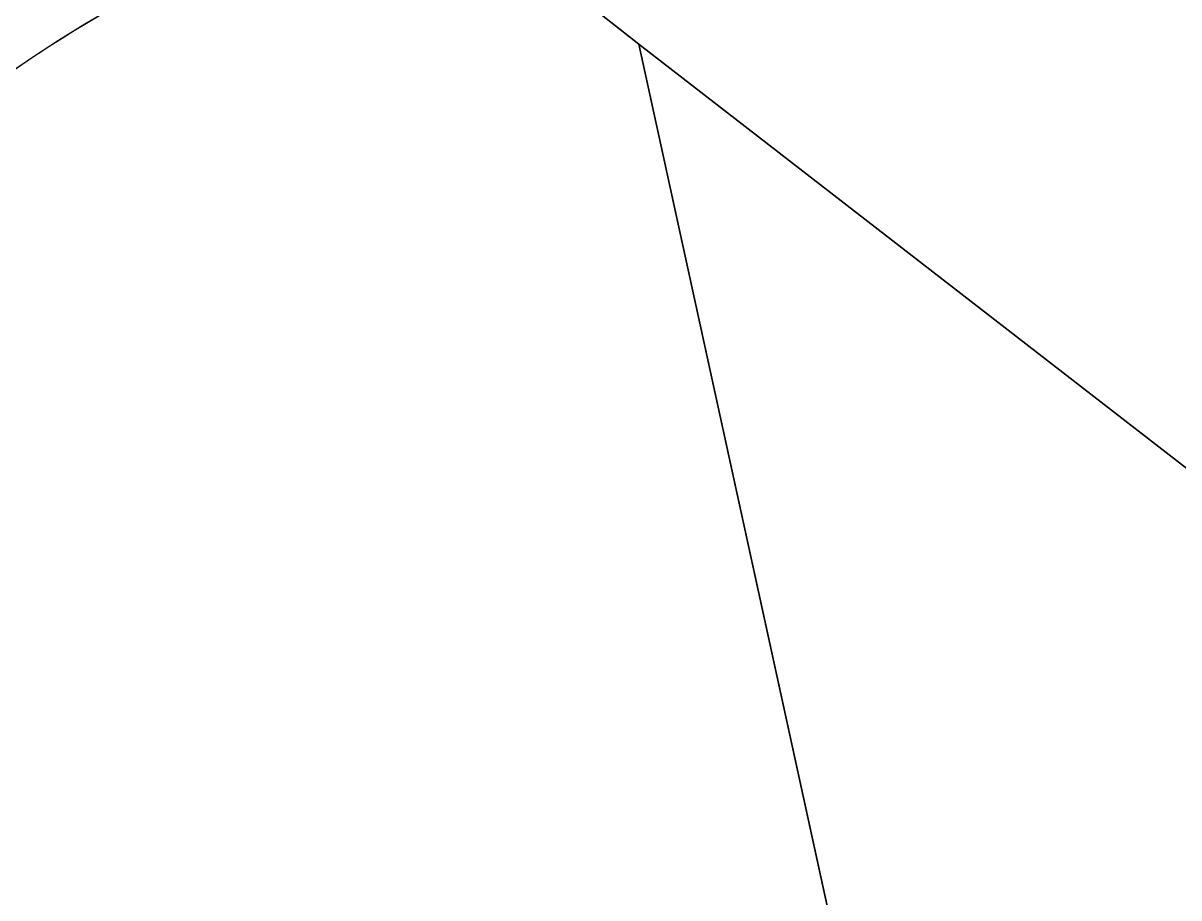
# Model space of a CAD drawing. Header units: metres. Extents: x 304729 to 308942, y 6403920 to 6405836.
# Drawn here: x 305090.4 to 305387.1, y 6404534.5 to 6404759 of the extents above; entities that cross this region are included whole.
import ezdxf

# ---------------------------------------------------------------- set-up
doc = ezdxf.new("R2010")
doc.units = ezdxf.units.M
doc.layers.add('FASTIGHETSGRANSER', color=7, linetype='Continuous')
doc.layers.add('TOMTER_1945', color=1, linetype='Continuous')

msp = doc.modelspace()

# ---------------------------------------------------------------- linework, layer by layer
at = {"layer": 'FASTIGHETSGRANSER'}
for points in [[(305194.17, 6404796.311), (305248.461, 6404753.573), (305425.875, 6404616.253), (305445.572, 6404610.011), (305510.987, 6404589.282), (305538.828, 6404586.862), (305574.392, 6404542.914), (305622.258, 6404525.46), (305693.017, 6404463.466), (305695.515, 6404461.196), (305692.317, 6404450.639), (305682.784, 6404419.603), (305707.41, 6404408.206), (305733.318, 6404395.966)], [(305303.116, 6404503.47), (305248.461, 6404753.573), (305194.17, 6404796.311)], [(305194.17, 6404796.311), (305248.462, 6404753.574), (305425.876, 6404616.254)], [(305302.586, 6404505.893), (305248.462, 6404753.574), (305194.17, 6404796.311)], [(305113.124, 6404762.781), (305106.231, 6404758.73), (305099.435, 6404754.52), (305092.737, 6404750.154), (305086.143, 6404745.634)], [(305109.759, 6404760.831), (305106.602, 6404758.954), (305103.464, 6404757.043), (305100.348, 6404755.099), (305097.251, 6404753.122), (305094.177, 6404751.113), (305091.123, 6404749.07), (305088.092, 6404746.995)], [(305425.876, 6404616.254), (305248.462, 6404753.574), (305302.586, 6404505.893), (305302.586, 6404505.893), (305319.253, 6404512.433), (305330.439, 6404513.225), (305336.717, 6404519.38), (305350.061, 6404520.504), (305361.105, 6404527.734), (305369.98, 6404524.768), (305373.214, 6404520.335), (305380.976, 6404521.278), (305385.571, 6404518.501), (305385.438, 6404515.505), (305392.62, 6404513.041)]]:
    msp.add_lwpolyline(points, dxfattribs=at)
at = {"layer": 'TOMTER_1945'}
msp.add_lwpolyline([(305425.875, 6404616.253), (305248.461, 6404753.573), (305303.116, 6404503.47), (305316.575, 6404485.191), (305313.732, 6404477.211), (305285.719, 6404454.7), (305267.8, 6404434.948), (305249.911, 6404435.461), (305236.02, 6404432.576), (305214.482, 6404421.786), (305212.247, 6404376.387), (305214.633, 6404365.163), (305226.936, 6404341.428), (305229.028, 6404309.252), (305225.71, 6404292.682), (305225.199, 6404285.541), (305227.947, 6404267.373), (305225.795, 6404266.132), (305223.571, 6404242.977), (305222.116, 6404227.828)], dxfattribs=at)

doc.saveas('drawing.dxf')
